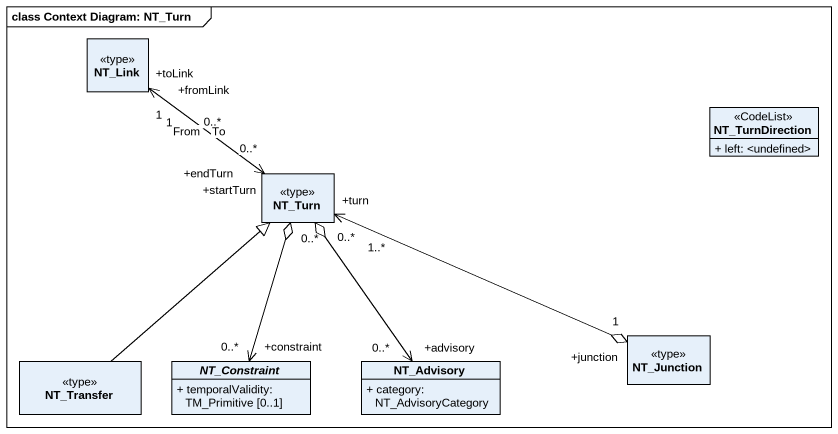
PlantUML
@startuml
mainframe class Context Diagram: NT_Turn
hide circle
hide empty members
skinparam classAttributeIconSize 0
class NT_Link <<type>>
class NT_TurnDirection <<CodeList>> {
  + left: <undefined>
}
class NT_Turn <<type>>
class NT_Transfer <<type>>
abstract class NT_Constraint {
  + temporalValidity: TM_Primitive [0..1]
}
class NT_Advisory {
  + category: NT_AdvisoryCategory
}
class NT_Junction <<type>>
NT_Turn "+startTurn\n0..*" <-up-> "+toLink\n1" NT_Link : To
NT_Turn "+endTurn\n0..*" <-up-> "+fromLink\n1" NT_Link : From
NT_Turn "0..*" o--> "+constraint\n0..*" NT_Constraint
NT_Turn "+turn\n1..*" <-right-o "+junction\n1" NT_Junction
NT_Transfer -up-|> NT_Turn
NT_Advisory "+advisory\n0..*" <-up-o "0..*" NT_Turn
@enduml
